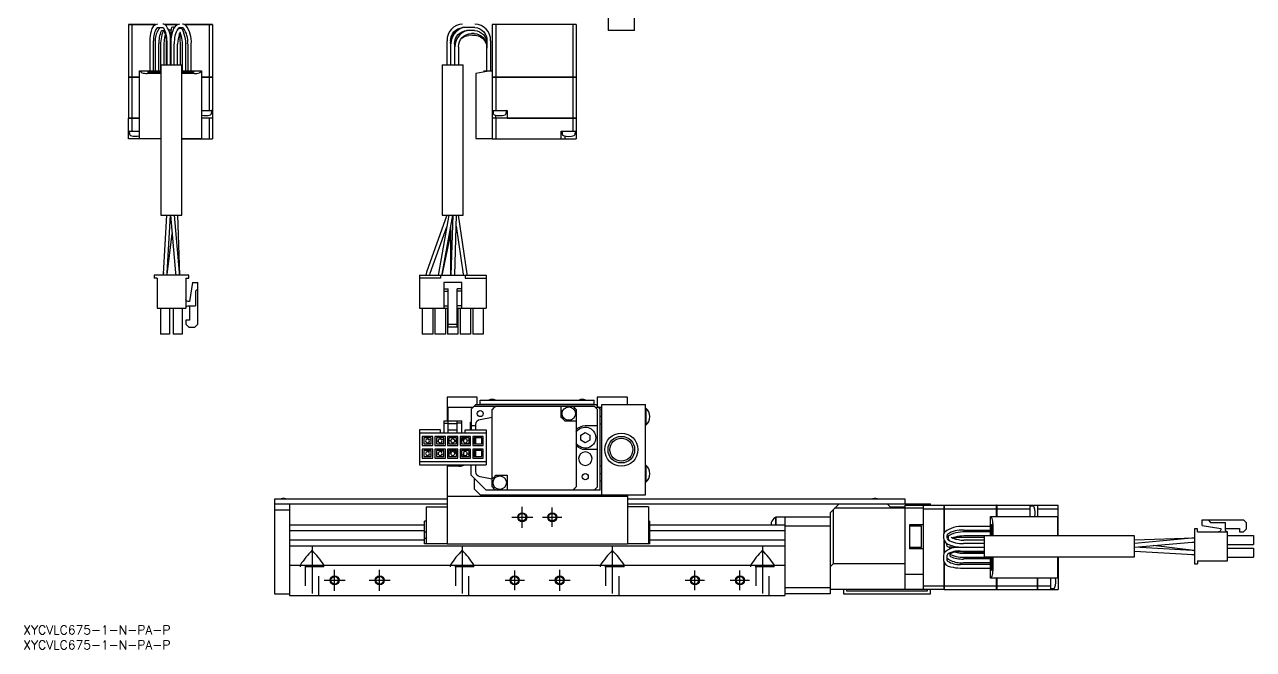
# Model space of a CAD drawing. Extents: x -2 to 835, y -8 to 505.
# Drawn here: x 0.4 to 409.6, y -8 to 200 of the extents above; entities that cross this region are included whole.
import ezdxf

# ---------------------------------------------------------------- set-up
doc = ezdxf.new("R2010")
doc.units = 0
doc.header["$LTSCALE"] = 0.5
doc.linetypes.add('CENTER', pattern=[50.8, 31.75, -6.35, 6.35, -6.35])
doc.linetypes.add('DASHED', pattern=[19.05, 12.7, -6.35])
for name, color, linetype in [('MSM_CENTER', 1, 'CENTER'), ('MSM_CONTINUOUS', 7, 'CONTINUOUS'), ('MSM_DASHED', 4, 'DASHED'), ('MSM_NARROW', 5, 'CONTINUOUS'), ('MSM_PART_NUMBER', 7, 'CONTINUOUS')]:
    doc.layers.add(name, color=color, linetype=linetype)
doc.styles.get("Standard").update_dxf_attribs({"font": 'txt.shx', "height": 3, "bigfont": 'bigfont.shx'})

msp = doc.modelspace()

# ---------------------------------------------------------------- linework, layer by layer
at = {"layer": 'MSM_CENTER'}
for p, q in [((166.12, 32.5), (166.12, 39.5)), ((176.12, 32.77), (176.12, 39.23)), ((162.62, 36), (169.62, 36)), ((172.89, 36), (179.35, 36)), ((96.12, 26.5), (96.12, 8)), ((146.12, 26.5), (146.12, 8)), ((196.12, 26.5), (196.12, 8)), ((246.12, 26.5), (246.12, 8)), ((103.62, 11.5), (103.62, 18.5)), ((118.62, 11.5), (118.62, 18.5)), ((163.62, 11.77), (163.62, 18.23)), ((178.62, 11.5), (178.62, 18.5)), ((223.62, 11.77), (223.62, 18.23)), ((238.62, 11.77), (238.62, 18.23)), ((100.12, 15), (107.12, 15)), ((115.12, 15), (122.12, 15)), ((160.39, 15), (166.85, 15)), ((175.12, 15), (182.12, 15)), ((220.39, 15), (226.85, 15)), ((235.39, 15), (241.85, 15))]:
    msp.add_line(p, q, dxfattribs=at)
at = {"layer": 'MSM_CONTINUOUS'}
for p, q in [((194.7, 203.49), (194.7, 197.99)), ((203.55, 197.99), (203.55, 203.49)), ((35, 200), (44.05, 200)), ((35, 199.99), (35, 182.5)), ((44.03, 199.99), (35, 199.99)), ((36.15, 199.99), (36.15, 182.5)), ((44.65, 198.99), (46.4, 198.99)), ((46.06, 197.99), (46.79, 197.99)), ((47.1, 200), (51.35, 200)), ((51.32, 199.99), (47.12, 199.99)), ((48.64, 198.19), (48.41, 198.14)), ((48.67, 198.19), (48.64, 198.19)), ((49.08, 198.19), (48.67, 198.19)), ((49.13, 198.19), (49.08, 198.19)), ((49.99, 199.16), (49.79, 199.19)), ((50.17, 199.03), (49.99, 199.16)), ((51.92, 198.66), (51.72, 198.59)), ((51.96, 198.67), (51.92, 198.66)), ((51.98, 198.99), (52.95, 198.99)), ((52.17, 197.47), (52.33, 197.53)), ((53.71, 200), (63, 200)), ((63, 199.99), (53.73, 199.99)), ((61.85, 199.99), (61.85, 182.5)), ((63, 199.99), (63, 182.5)), ((150.37, 198.99), (146.27, 198.99)), ((146.28, 198.98), (146.31, 198.99)), ((150.21, 197.99), (147.73, 197.99)), ((149.61, 196.52), (148.22, 196.4)), ((150.06, 196.99), (149.18, 196.99)), ((156.12, 199.99), (156.12, 161.99)), ((184.12, 199.99), (156.12, 199.99)), ((157.28, 199.99), (157.28, 182.5)), ((182.97, 199.99), (182.97, 182.5)), ((184.12, 199.99), (184.12, 182.5)), ((203.55, 197.99), (194.7, 197.99)), ((42.1, 194.59), (42.1, 184.59)), ((43.3, 184.59), (43.3, 194.59)), ((43.9, 193.59), (43.9, 184.59)), ((45.1, 184.59), (45.1, 193.59)), ((45.7, 192.59), (45.7, 184.59)), ((46.9, 186.59), (46.9, 192.59)), ((47.57, 195.65), (47.5, 193.59)), ((47.5, 193.59), (47.5, 186.59)), ((47.75, 194.59), (47.75, 186.59)), ((48.95, 186.59), (48.95, 194.59)), ((49.05, 193.59), (49.05, 186.59)), ((50.25, 186.59), (50.25, 193.59)), ((54.7, 193.59), (54.7, 184.59)), ((55.9, 184.59), (55.9, 193.59)), ((141.07, 186.59), (141.07, 194.59)), ((142.27, 194.59), (142.27, 186.59)), ((142.37, 186.59), (142.37, 193.59)), ((143.72, 194.31), (143.57, 193.09)), ((143.57, 193.59), (143.57, 186.59)), ((143.67, 193.59), (143.73, 194.3)), ((143.67, 186.59), (143.67, 193.59)), ((143.73, 194.33), (143.72, 194.31)), ((143.73, 194.3), (143.73, 194.33)), ((144.87, 192.59), (144.87, 186.59)), ((154.37, 184.59), (154.37, 194.59)), ((154.37, 192.11), (154.37, 192.35)), ((155.57, 194.59), (155.57, 184.59)), ((51.35, 192.01), (51.35, 192.06)), ((51.35, 186.59), (51.35, 192.04)), ((52.3, 186.59), (52.3, 192.14)), ((52.9, 192.11), (52.9, 184.59)), ((54.1, 184.59), (54.1, 192.11)), ((38.7, 162.09), (38.7, 184.59)), ((38.7, 184.59), (45.77, 184.59)), ((39.41, 183.99), (38.81, 184.59)), ((41.4, 184.59), (41.4, 184.21)), ((45.77, 184.21), (41.4, 184.21)), ((45.77, 186.59), (52.77, 186.59)), ((45.77, 186.59), (45.77, 136.59)), ((52.77, 136.59), (52.77, 186.59)), ((52.77, 184.59), (59.3, 184.59)), ((56.6, 184.21), (52.77, 184.21)), ((56.6, 184.59), (56.6, 184.21)), ((59.19, 184.59), (58.59, 183.99)), ((59.3, 184.59), (59.3, 162.09)), ((139.47, 186.59), (146.47, 186.59)), ((139.47, 186.59), (139.47, 136.59)), ((146.47, 136.59), (146.47, 186.59)), ((155.52, 184.59), (150.62, 183.73)), ((153.32, 184.59), (153.32, 184.21)), ((153.32, 184.59), (156.12, 184.59)), ((35, 182.5), (38.7, 182.5)), ((35, 182.49), (35, 168.89)), ((38.7, 182.49), (35, 182.49)), ((35.01, 182.49), (35.01, 182.5)), ((36.15, 182.49), (36.15, 168.89)), ((36.16, 182.49), (36.16, 182.5)), ((45.77, 183.73), (41.18, 183.73)), ((56.82, 183.73), (52.77, 183.73)), ((59.3, 182.5), (63, 182.5)), ((63, 182.49), (59.3, 182.49)), ((61.85, 182.49), (61.85, 182.5)), ((61.85, 182.49), (61.85, 171.39)), ((62.99, 182.49), (62.99, 182.5)), ((63, 182.49), (63, 168.89)), ((150.62, 183.73), (150.62, 162.09)), ((156.12, 182.5), (184.12, 182.5)), ((184.12, 182.49), (156.12, 182.49)), ((156.13, 182.49), (156.13, 182.5)), ((157.27, 182.49), (157.27, 182.5)), ((157.28, 182.49), (157.28, 171.39)), ((182.96, 182.49), (182.96, 182.5)), ((182.97, 182.49), (182.97, 168.89)), ((184.11, 182.49), (184.11, 182.5)), ((184.12, 182.49), (184.12, 168.89)), ((35, 168.89), (38.7, 168.89)), ((38.7, 168.88), (35, 168.88)), ((35, 161.99), (35, 168.88)), ((36.15, 168.88), (36.15, 164.49)), ((59.3, 171.39), (63, 171.39)), ((62.99, 168.89), (59.3, 168.89)), ((63, 168.88), (59.3, 168.88)), ((61.85, 168.88), (61.85, 161.99)), ((62.66, 170.41), (62.73, 171.18)), ((63, 168.88), (63, 161.99)), ((156.12, 171.39), (161.12, 171.39)), ((156.12, 168.89), (156.13, 168.89)), ((184.12, 168.88), (156.12, 168.88)), ((156.39, 171.18), (156.46, 170.41)), ((157.28, 168.88), (157.28, 161.99)), ((157.37, 168.89), (157.37, 169.83)), ((160.78, 170.41), (160.85, 171.18)), ((161.12, 171.39), (161.12, 168.89)), ((161.12, 168.89), (184.12, 168.89)), ((182.97, 168.88), (182.97, 164.49)), ((184.12, 168.88), (184.12, 161.99)), ((35, 164.49), (38.7, 164.49)), ((35.27, 164.29), (35.34, 163.52)), ((179.12, 161.99), (179.12, 164.49)), ((179.12, 164.49), (184.12, 164.49)), ((179.39, 164.29), (179.46, 163.52)), ((183.78, 163.52), (183.85, 164.29)), ((45.77, 161.99), (35, 161.99)), ((38.7, 162.09), (45.77, 162.09)), ((38.75, 162.09), (38.75, 161.99)), ((52.77, 162.09), (59.3, 162.09)), ((52.77, 161.99), (63, 161.99)), ((150.62, 162.09), (156.12, 162.09)), ((156.12, 161.99), (184.12, 161.99)), ((180.37, 161.99), (180.37, 162.94)), ((45.77, 136.59), (52.77, 136.59)), ((47.7, 136.59), (46.57, 117.01)), ((47.9, 117.38), (49, 136.59)), ((49, 136.57), (50.68, 117.37)), ((51.98, 117.48), (50.3, 136.59)), ((52.05, 116.73), (51.4, 136.59)), ((140.98, 136.59), (134.25, 117.63)), ((141.66, 136.59), (138.21, 117.15)), ((139.47, 136.59), (146.47, 136.59)), ((139.49, 116.92), (142.97, 136.52)), ((142.97, 136.59), (142.32, 116.73)), ((143.62, 116.69), (144.27, 136.59)), ((147.76, 117.07), (144.93, 136.59)), ((135.47, 117.2), (140.96, 132.65)), ((142.32, 116.59), (142.32, 132.87)), ((144.15, 132.89), (146.47, 116.91)), ((47.88, 116.82), (49.54, 130.37)), ((139.52, 116.99), (142.32, 130.34)), ((43.5, 116.59), (43.5, 115.59)), ((55.1, 116.59), (43.5, 116.59)), ((44.5, 115.59), (43.5, 115.59)), ((44.5, 115.59), (44.5, 105.59)), ((46.6, 117.45), (46.56, 116.59)), ((46.58, 117.16), (46.56, 116.59)), ((46.57, 117.01), (46.56, 116.59)), ((47.86, 116.59), (47.9, 117.38)), ((50.68, 117.37), (50.73, 116.59)), ((52.03, 116.59), (51.98, 117.48)), ((52.05, 116.59), (52.04, 117.06)), ((52.05, 116.59), (52.05, 116.73)), ((54.1, 115.59), (55.1, 115.59)), ((54.1, 115.59), (54.1, 105.59)), ((55.1, 115.59), (55.1, 116.59)), ((131.87, 116.59), (154.07, 116.59)), ((131.87, 116.59), (131.87, 105.59)), ((138.87, 115.59), (131.87, 115.59)), ((134.25, 117.64), (133.99, 116.59)), ((134.25, 117.63), (133.99, 116.59)), ((135.31, 116.59), (135.48, 117.21)), ((138.21, 117.15), (138.14, 116.59)), ((138.87, 116.59), (138.87, 115.59)), ((139.44, 116.59), (139.49, 116.92)), ((139.45, 116.59), (139.52, 116.99)), ((142.32, 116.73), (142.32, 116.59)), ((143.62, 116.59), (143.62, 116.69)), ((146.47, 116.91), (146.5, 116.59)), ((147.07, 116.59), (147.07, 115.59)), ((147.07, 115.59), (154.07, 115.59)), ((147.81, 116.59), (147.75, 117.1)), ((154.07, 116.59), (154.07, 105.59)), ((56.3, 114.09), (55.3, 107.84)), ((56.3, 114.09), (58.1, 114.09)), ((58.1, 112.09), (57.3, 111.29)), ((57.3, 111.29), (57.3, 106.34)), ((58.1, 100.29), (58.1, 114.09)), ((145.97, 114.09), (139.97, 114.09)), ((139.97, 114.09), (139.97, 105.59)), ((139.97, 112.09), (141.47, 112.09)), ((139.97, 111.29), (141.47, 111.29)), ((141.47, 99.29), (141.47, 112.09)), ((144.47, 99.29), (144.47, 112.09)), ((145.97, 112.09), (144.47, 112.09)), ((145.97, 111.29), (144.47, 111.29)), ((145.97, 105.59), (145.97, 114.09)), ((55.3, 107.84), (54.85, 107.84)), ((44.5, 105.59), (54.1, 105.59)), ((45.7, 105.59), (45.7, 96.99)), ((48.7, 105.59), (48.7, 96.99)), ((49.9, 105.59), (49.9, 96.99)), ((52.9, 105.59), (52.9, 96.99)), ((54.85, 106.34), (57.3, 106.34)), ((55.3, 106.34), (55.3, 101.59)), ((131.87, 105.59), (141.47, 105.59)), ((132.82, 105.59), (132.82, 96.99)), ((136.32, 105.59), (136.32, 96.99)), ((137.02, 105.59), (137.02, 96.99)), ((139.97, 106.34), (141.47, 106.34)), ((140.52, 105.59), (140.52, 96.99)), ((141.22, 105.59), (141.22, 96.99)), ((145.97, 106.34), (144.47, 106.34)), ((144.47, 105.59), (154.07, 105.59)), ((144.72, 105.59), (144.72, 96.99)), ((145.42, 105.59), (145.42, 96.99)), ((148.92, 105.59), (148.92, 96.99)), ((149.62, 105.59), (149.62, 96.99)), ((153.12, 105.59), (153.12, 96.99)), ((55.3, 101.59), (54.1, 101.59)), ((54.1, 101.59), (54.1, 100.29)), ((54.1, 100.29), (55.1, 99.29)), ((55.1, 99.29), (57.1, 99.29)), ((57.1, 99.29), (58.1, 100.29)), ((141.47, 100.29), (144.47, 100.29)), ((144.47, 99.29), (141.47, 99.29)), ((48.7, 96.99), (45.7, 96.99)), ((52.9, 96.99), (49.9, 96.99)), ((136.32, 96.99), (132.82, 96.99)), ((140.52, 96.99), (137.02, 96.99)), ((144.72, 96.99), (141.22, 96.99)), ((148.92, 96.99), (145.42, 96.99)), ((153.12, 96.99), (149.62, 96.99)), ((151.12, 76), (141.12, 76)), ((141.12, 76), (141.12, 68.1)), ((151.12, 73.5), (151.12, 76)), ((152.12, 75), (190.12, 75)), ((152.12, 73.5), (152.12, 75)), ((190.12, 73.5), (190.12, 75)), ((201.12, 76), (191.12, 76)), ((191.12, 76), (191.12, 73)), ((201.12, 73.5), (201.12, 76)), ((141.32, 72.5), (141.32, 68.1)), ((149.62, 72.5), (141.32, 72.5)), ((150.12, 73), (149.12, 72)), ((149.12, 72), (149.12, 65.1)), ((150.62, 73.5), (150.12, 73)), ((150.12, 73), (157.22, 73)), ((150.62, 73.5), (190.62, 73.5)), ((152.12, 73.6), (190.12, 73.6)), ((156.12, 46.15), (156.12, 71.85)), ((157.28, 73), (182.97, 73)), ((179.12, 69.25), (179.12, 73)), ((183.01, 73), (190.12, 73)), ((184.12, 71.85), (184.12, 46.15)), ((191.12, 72), (190.12, 73)), ((192.12, 72), (190.62, 73.5)), ((192.62, 72.5), (190.62, 72.5)), ((191.12, 72), (191.12, 46)), ((192.12, 45), (192.12, 72)), ((192.62, 72), (192.12, 72)), ((192.62, 73.5), (207.12, 73.5)), ((192.62, 43.5), (192.62, 73.5)), ((207.12, 43.5), (207.12, 73.5)), ((207.28, 72.35), (207.12, 72.35)), ((207.28, 72.35), (207.28, 66.65)), ((139.97, 68.1), (139.97, 64.1)), ((139.97, 68.1), (145.97, 68.1)), ((139.97, 67.3), (141.47, 67.3)), ((141.47, 64.1), (141.47, 68.1)), ((144.47, 67.1), (141.47, 67.1)), ((144.47, 64.1), (144.47, 68.1)), ((145.97, 67.3), (144.47, 67.3)), ((145.97, 64.1), (145.97, 68.1)), ((148.92, 65.1), (148.92, 67.7)), ((148.92, 67.7), (149.12, 67.7)), ((149.12, 66.5), (150.62, 66.5)), ((150.62, 65.1), (150.62, 66.82)), ((152.11, 68.59), (156.12, 69.3)), ((184.12, 68), (180.37, 68)), ((187.12, 66.5), (191.12, 66.5)), ((192.62, 69.5), (192.12, 69.5)), ((192.62, 67), (192.12, 67)), ((207.12, 66.65), (207.28, 66.65)), ((138.87, 65.1), (131.87, 65.1)), ((131.87, 65.1), (131.87, 53.5)), ((131.87, 64.1), (154.07, 64.1)), ((136.32, 62.9), (132.82, 62.9)), ((132.82, 62.9), (132.82, 59.9)), ((133.32, 62.4), (133.32, 60.4)), ((135.82, 62.4), (133.32, 62.4)), ((134.73, 62.03), (135.82, 61.76)), ((135.82, 60.4), (135.82, 62.4)), ((136.32, 59.9), (136.32, 62.9)), ((140.52, 62.9), (137.02, 62.9)), ((137.02, 62.9), (137.02, 59.9)), ((137.52, 62.4), (137.52, 60.4)), ((140.02, 62.4), (137.52, 62.4)), ((138.87, 64.1), (138.87, 65.1)), ((138.89, 62.04), (140.02, 61.83)), ((140.02, 60.4), (140.02, 62.4)), ((140.52, 59.9), (140.52, 62.9)), ((144.72, 62.9), (141.22, 62.9)), ((141.22, 62.9), (141.22, 59.9)), ((141.47, 65.1), (144.47, 65.1)), ((144.22, 62.4), (141.72, 62.4)), ((141.72, 62.4), (141.72, 60.4)), ((142.32, 61.41), (141.72, 61.52)), ((144.15, 61.14), (143.44, 61.86)), ((144.22, 60.4), (144.22, 62.4)), ((144.72, 59.9), (144.72, 62.9)), ((148.92, 62.9), (145.42, 62.9)), ((145.42, 62.9), (145.42, 59.9)), ((145.92, 62.4), (145.92, 60.4)), ((148.42, 62.4), (145.92, 62.4)), ((145.92, 62.14), (147.1, 62.4)), ((146.83, 61.96), (145.92, 61.41)), ((145.92, 61.54), (146.18, 61.56)), ((146.1, 62.18), (146.61, 62.4)), ((147.07, 65.1), (154.07, 65.1)), ((147.07, 64.1), (147.07, 65.1)), ((147.75, 61.7), (148.42, 61.75)), ((148.42, 60.4), (148.42, 62.4)), ((148.92, 59.9), (148.92, 62.9)), ((153.12, 62.9), (149.62, 62.9)), ((149.62, 62.9), (149.62, 59.9)), ((150.12, 62.4), (150.12, 60.4)), ((152.62, 62.4), (150.12, 62.4)), ((150.12, 61.89), (150.62, 61.94)), ((150.62, 60.4), (150.62, 62.4)), ((152.62, 60.4), (152.62, 62.4)), ((153.12, 59.9), (153.12, 62.9)), ((154.07, 65.1), (154.07, 53.5)), ((185.62, 63.37), (187.12, 64.23)), ((185.62, 61.63), (185.62, 63.37)), ((187.12, 60.77), (185.62, 61.63)), ((187.12, 64.23), (188.62, 63.37)), ((188.62, 61.63), (187.12, 60.77)), ((188.62, 63.37), (188.62, 61.63)), ((132.82, 59.9), (136.32, 59.9)), ((136.32, 58.7), (132.82, 58.7)), ((132.82, 58.7), (132.82, 55.7)), ((133.32, 60.4), (135.82, 60.4)), ((133.32, 58.2), (133.32, 56.2)), ((135.82, 58.2), (133.32, 58.2)), ((135.82, 60.42), (134.42, 60.77)), ((134.47, 57.84), (135.82, 58.06)), ((135.82, 56.2), (135.82, 58.2)), ((136.32, 55.7), (136.32, 58.7)), ((137.02, 59.9), (140.52, 59.9)), ((137.02, 58.7), (137.02, 55.7)), ((140.52, 58.7), (137.02, 58.7)), ((138.16, 61.19), (137.52, 61.34)), ((137.52, 60.4), (140.02, 60.4)), ((140.02, 58.2), (137.52, 58.2)), ((137.52, 58.2), (137.52, 56.2)), ((138.6, 57.83), (139.96, 58.2)), ((140.02, 60.51), (138.65, 60.76)), ((140.02, 56.2), (140.02, 58.2)), ((140.52, 55.7), (140.52, 58.7)), ((141.22, 59.9), (144.72, 59.9)), ((144.72, 58.7), (141.22, 58.7)), ((141.22, 58.7), (141.22, 55.7)), ((141.72, 60.4), (144.22, 60.4)), ((141.72, 58.2), (141.72, 56.2)), ((144.22, 58.2), (141.72, 58.2)), ((141.72, 57.33), (142.32, 57.5)), ((142.32, 57.2), (142.32, 58.2)), ((142.51, 60.94), (143.05, 60.4)), ((143.62, 58.2), (143.62, 57.2)), ((144.22, 56.2), (144.22, 58.2)), ((144.72, 55.7), (144.72, 58.7)), ((145.42, 59.9), (148.92, 59.9)), ((145.42, 58.7), (145.42, 55.7)), ((148.92, 58.7), (145.42, 58.7)), ((145.92, 60.4), (148.42, 60.4)), ((148.42, 58.2), (145.92, 58.2)), ((145.92, 58.2), (145.92, 56.2)), ((147.41, 57.81), (146.41, 58.2)), ((146.77, 60.4), (147.51, 60.85)), ((148.42, 60.55), (146.79, 60.41)), ((148.23, 58.2), (148.42, 58.17)), ((148.42, 56.2), (148.42, 58.2)), ((148.92, 55.7), (148.92, 58.7)), ((149.62, 59.9), (153.12, 59.9)), ((153.12, 58.7), (149.62, 58.7)), ((149.62, 58.7), (149.62, 55.7)), ((150.62, 60.73), (150.12, 60.69)), ((150.12, 60.4), (152.62, 60.4)), ((150.12, 58.2), (150.12, 56.2)), ((152.62, 58.2), (150.12, 58.2)), ((150.12, 58.2), (150.62, 58.12)), ((150.62, 57.74), (150.12, 57.84)), ((150.24, 60.4), (150.62, 60.41)), ((150.62, 56.2), (150.62, 58.2)), ((152.62, 56.2), (152.62, 58.2)), ((153.12, 55.7), (153.12, 58.7)), ((191.12, 58.5), (187.12, 58.5)), ((154.07, 54.5), (131.87, 54.5)), ((131.87, 53.5), (154.07, 53.5)), ((132.82, 55.7), (136.32, 55.7)), ((133.32, 56.2), (135.82, 56.2)), ((135.82, 56.75), (134.67, 56.56)), ((137.02, 55.7), (140.52, 55.7)), ((137.52, 57.02), (138.13, 57.12)), ((137.52, 56.2), (140.02, 56.2)), ((140.02, 56.87), (138.94, 56.57)), ((141.22, 55.7), (144.72, 55.7)), ((141.72, 56.2), (144.22, 56.2)), ((145.42, 55.7), (148.92, 55.7)), ((145.92, 57), (146.93, 56.6)), ((147.7, 56.2), (145.92, 56.77)), ((145.92, 56.2), (148.42, 56.2)), ((148.42, 56.94), (147.81, 57.06)), ((149.12, 50), (149.12, 53.5)), ((149.62, 55.7), (153.12, 55.7)), ((150.62, 56.52), (150.12, 56.62)), ((150.12, 56.2), (152.62, 56.2)), ((150.62, 51.18), (150.62, 53.5)), ((207.28, 53.35), (207.12, 53.35)), ((207.28, 53.35), (207.28, 47.65)), ((141.12, 53), (141.12, 27)), ((145.02, 53), (141.12, 53)), ((149.12, 50), (154.12, 45)), ((156.12, 48.7), (152.11, 49.41)), ((157.37, 50), (161.12, 50)), ((161.12, 50), (161.12, 45)), ((192.62, 53), (192.12, 53)), ((192.62, 50.5), (192.12, 50.5)), ((150.12, 49), (150.12, 45.5)), ((150.12, 45.5), (152.12, 43.5)), ((190.12, 45), (191.12, 46)), ((190.22, 45.1), (192.12, 45.1)), ((192.62, 48), (192.12, 48)), ((207.12, 47.65), (207.28, 47.65)), ((141.12, 42), (83.62, 42)), ((83.62, 42), (83.62, 40.6)), ((141.12, 43), (201.12, 43)), ((152.12, 43.5), (207.12, 43.5)), ((153.12, 43), (153.12, 43.3)), ((153.12, 43.3), (189.12, 43.3)), ((157.23, 45), (154.12, 45)), ((182.97, 45), (157.28, 45)), ((192.12, 45), (183, 45)), ((189.12, 43.3), (189.12, 43)), ((201.12, 43.5), (201.12, 27)), ((293.62, 42), (201.12, 42)), ((293.62, 40.6), (293.62, 42)), ((83.62, 40.6), (83.72, 40.5)), ((83.62, 40.5), (83.62, 10.5)), ((83.62, 40.5), (141.12, 40.5)), ((83.62, 38.5), (88.62, 38.5)), ((88.62, 40.5), (88.62, 10)), ((134.12, 39.5), (141.12, 39.5)), ((134.12, 39.5), (134.12, 27.1)), ((201.12, 40.5), (302.12, 40.5)), ((208.12, 39.5), (201.12, 39.5)), ((208.12, 39.5), (208.12, 27.1)), ((268.62, 37.5), (271.62, 40.5)), ((268.62, 37.5), (268.62, 10.5)), ((269.62, 38.5), (269.62, 20.5)), ((293.52, 39), (270.12, 39)), ((287.62, 40.5), (288.62, 39.5)), ((288.62, 39.5), (293.62, 39.5)), ((293.52, 40.5), (293.62, 40.6)), ((293.53, 39.01), (293.52, 39)), ((293.52, 39), (293.52, 20.5)), ((293.53, 39.01), (293.53, 39.5)), ((293.53, 39.01), (293.62, 38.97)), ((293.62, 40), (306.61, 40)), ((293.62, 12), (293.62, 40)), ((299.62, 39), (293.62, 39)), ((299.62, 40), (299.62, 12)), ((299.62, 38.85), (306.61, 38.85)), ((302.12, 40), (302.12, 40.5)), ((306.61, 30.71), (306.61, 40)), ((306.62, 40), (324.11, 40)), ((306.62, 40), (306.62, 30.73)), ((306.62, 38.85), (324.11, 38.85)), ((324.11, 36.3), (324.11, 40)), ((324.12, 39.99), (324.11, 39.99)), ((324.12, 38.85), (324.11, 38.85)), ((324.12, 40), (324.12, 36.3)), ((324.12, 40), (337.72, 40)), ((324.12, 38.85), (335.22, 38.85)), ((335.22, 36.3), (335.22, 40)), ((336.21, 39.66), (335.44, 39.73)), ((337.73, 40), (344.62, 40)), ((337.73, 40), (337.73, 36.3)), ((337.73, 38.85), (344.62, 38.85)), ((344.62, 29.77), (344.62, 40)), ((88.62, 33.5), (133.62, 33.5)), ((133.62, 27.1), (133.62, 34.7)), ((134.12, 34.7), (133.62, 34.7)), ((208.12, 34.7), (208.62, 34.7)), ((208.62, 27.1), (208.62, 34.7)), ((208.62, 33.5), (253.62, 33.5)), ((248.97, 34.21), (248.97, 33.5)), ((250.42, 35.86), (250.42, 33.5)), ((250.62, 35.86), (250.42, 35.86)), ((268.62, 36), (250.62, 36)), ((250.62, 36), (250.62, 33.5)), ((253.62, 36), (253.62, 10)), ((268.62, 33), (253.62, 33)), ((295.12, 33.5), (295.12, 25.5)), ((299.62, 33.5), (295.12, 33.5)), ((299.12, 33), (295.12, 33)), ((299.12, 26), (299.12, 33)), ((322.02, 32.9), (313.02, 32.9)), ((322.02, 36.3), (344.52, 36.3)), ((322.02, 29.77), (322.02, 36.3)), ((322.02, 36.19), (322.62, 35.59)), ((322.02, 33.6), (322.41, 33.6)), ((322.41, 33.6), (322.41, 29.77)), ((322.88, 33.82), (322.88, 29.77)), ((344.52, 29.77), (344.52, 36.3)), ((392.52, 33.3), (392.52, 35.1)), ((392.52, 35.1), (406.32, 35.1)), ((392.52, 33.3), (398.77, 32.3)), ((394.52, 35.1), (395.32, 34.3)), ((395.32, 34.3), (400.27, 34.3)), ((400.27, 31.85), (400.27, 34.3)), ((407.32, 34.1), (406.32, 35.1)), ((407.32, 32.1), (407.32, 34.1)), ((88.62, 31.54), (133.62, 31.54)), ((134.12, 31.02), (133.62, 31.02)), ((134.12, 28.97), (133.62, 28.97)), ((208.12, 31.02), (208.62, 31.02)), ((208.12, 28.97), (208.62, 28.97)), ((208.62, 31.54), (253.62, 31.54)), ((306.42, 29.95), (306.42, 29)), ((307.62, 28.98), (307.62, 29.95)), ((307.94, 28.96), (307.96, 28.92)), ((307.96, 28.92), (308.03, 28.72)), ((309.14, 29.17), (309.08, 29.33)), ((313.02, 31.7), (322.02, 31.7)), ((320.02, 29.3), (314.48, 29.3)), ((322.02, 31.1), (314.5, 31.1)), ((314.5, 29.9), (322.02, 29.9)), ((320.02, 22.77), (320.02, 29.77)), ((370.02, 29.77), (320.02, 29.77)), ((370.02, 22.77), (370.02, 29.77)), ((389.88, 29.05), (370.02, 28.4)), ((389.13, 28.98), (370.02, 27.3)), ((390.02, 29.03), (389.13, 28.98)), ((390.02, 29.05), (389.56, 29.04)), ((390.02, 29.05), (389.88, 29.05)), ((390.02, 32.1), (390.02, 20.5)), ((391.02, 32.1), (390.02, 32.1)), ((391.02, 31.1), (391.02, 32.1)), ((391.02, 31.1), (401.02, 31.1)), ((398.77, 32.3), (398.77, 31.85)), ((400.27, 32.3), (405.02, 32.3)), ((401.02, 21.5), (401.02, 31.1)), ((401.02, 29.9), (409.62, 29.9)), ((405.02, 32.3), (405.02, 31.1)), ((405.02, 31.1), (406.32, 31.1)), ((406.32, 31.1), (407.32, 32.1)), ((409.62, 29.9), (409.62, 26.9)), ((88.62, 28.46), (133.62, 28.46)), ((88.62, 26.5), (253.62, 26.5)), ((141.12, 27.1), (133.62, 27.1)), ((201.12, 27), (141.12, 27)), ((208.62, 27.1), (201.12, 27.1)), ((208.62, 28.46), (253.62, 28.46)), ((295.12, 26), (299.12, 26)), ((299.62, 25.5), (295.12, 25.5)), ((306.61, 24.1), (306.61, 28.35)), ((306.62, 28.32), (306.62, 24.12)), ((307.46, 26.99), (307.42, 26.79)), ((307.58, 27.17), (307.46, 26.99)), ((308.42, 26.13), (308.42, 26.08)), ((308.42, 26.08), (308.42, 25.67)), ((308.42, 25.67), (308.42, 25.64)), ((308.42, 25.64), (308.47, 25.41)), ((310.97, 24.57), (313.02, 24.5)), ((320.02, 25.95), (312.02, 25.95)), ((312.02, 24.75), (320.02, 24.75)), ((320.02, 27.25), (313.02, 27.25)), ((313.02, 26.05), (320.02, 26.05)), ((314.6, 28.35), (314.56, 28.35)), ((320.02, 28.35), (314.58, 28.35)), ((389.24, 24.9), (370.02, 26)), ((370.02, 24.7), (389.6, 23.57)), ((370.05, 26), (389.25, 27.68)), ((389.8, 24.88), (376.25, 26.54)), ((390.02, 24.86), (389.24, 24.9)), ((389.25, 27.68), (390.02, 27.73)), ((401.02, 26.9), (409.62, 26.9)), ((401.02, 25.7), (409.62, 25.7)), ((409.62, 25.7), (409.62, 22.7)), ((268.62, 19.5), (269.62, 20.5)), ((293.52, 20.5), (269.62, 20.5)), ((293.52, 20.5), (293.53, 20.49)), ((293.53, 20.49), (293.62, 20.53)), ((293.53, 20.49), (293.53, 12.01)), ((306.42, 23.4), (306.42, 21.65)), ((306.61, 12), (306.61, 21.05)), ((306.62, 21.03), (306.62, 12)), ((307.62, 21.65), (307.62, 23.4)), ((308.62, 23.06), (308.62, 23.79)), ((313.02, 24.5), (320.02, 24.5)), ((322.02, 22.1), (313.02, 22.1)), ((313.02, 20.9), (322.02, 20.9)), ((320.02, 23.9), (314.02, 23.9)), ((314.02, 22.7), (322.02, 22.7)), ((320.02, 22.77), (370.02, 22.77)), ((322.02, 15.7), (322.02, 22.77)), ((322.41, 22.77), (322.41, 18.4)), ((322.88, 22.77), (322.88, 18.18)), ((344.52, 15.7), (344.52, 22.77)), ((344.62, 22.77), (344.62, 12)), ((389.16, 23.6), (390.02, 23.56)), ((389.46, 23.58), (390.02, 23.56)), ((389.6, 23.57), (390.02, 23.56)), ((390.02, 20.5), (391.02, 20.5)), ((391.02, 21.5), (401.02, 21.5)), ((391.02, 21.5), (391.02, 20.5)), ((401.02, 22.7), (409.62, 22.7)), ((88.62, 20), (253.62, 20)), ((92.38, 20), (92.22, 20.13)), ((99.86, 20), (100.02, 20.13)), ((142.38, 20), (142.22, 20.13)), ((149.86, 20), (150.02, 20.13)), ((192.38, 20), (192.22, 20.13)), ((199.86, 20), (200.02, 20.13)), ((242.38, 20), (242.22, 20.13)), ((249.86, 20), (250.02, 20.13)), ((293.62, 17), (299.62, 17)), ((322.02, 20.3), (312.02, 20.3)), ((312.02, 19.1), (322.02, 19.1)), ((322.02, 18.4), (322.41, 18.4)), ((322.62, 16.41), (322.02, 15.81)), ((268.62, 12.5), (253.62, 12.5)), ((299.62, 13.15), (306.61, 13.15)), ((306.62, 13.15), (324.11, 13.15)), ((344.52, 15.7), (322.02, 15.7)), ((324.11, 12), (324.11, 15.7)), ((324.12, 13.16), (324.11, 13.16)), ((324.12, 15.7), (324.12, 12)), ((324.12, 13.15), (337.72, 13.15)), ((337.72, 12), (337.72, 15.7)), ((337.73, 15.7), (337.73, 12)), ((337.73, 13.15), (342.12, 13.15)), ((342.12, 12), (342.12, 15.7)), ((342.33, 12.27), (343.1, 12.34)), ((344.52, 15.75), (344.62, 15.75)), ((83.62, 10.5), (88.62, 10.5)), ((88.62, 10), (253.62, 10)), ((268.62, 10.5), (253.62, 10.5)), ((293.52, 12), (268.62, 12)), ((273.12, 12), (273.12, 10.5)), ((273.12, 10.5), (302.12, 10.5)), ((274.12, 12), (274.12, 11.5)), ((274.12, 11.5), (301.12, 11.5)), ((293.53, 12.01), (293.52, 12)), ((293.62, 12.1), (293.53, 12.01)), ((306.61, 12), (293.62, 12)), ((301.12, 11.5), (301.12, 12)), ((302.12, 10.5), (302.12, 12)), ((306.62, 12), (324.11, 12)), ((324.12, 12.01), (324.11, 12.01)), ((324.12, 12), (337.72, 12)), ((337.73, 12), (344.62, 12))]:
    msp.add_line(p, q, dxfattribs=at)
for centre, radius in [((152.12, 70.5), 1.01), ((181.62, 70.5), 2.23), ((199.12, 58.5), 5.5), ((199.12, 58.5), 4.43), ((199.12, 58.5), 3.82), ((158.62, 47.5), 2.23), ((187.12, 49.5), 1.01), ((166.12, 36), 1.23), ((176.12, 36), 1.23), ((103.62, 15), 1.23), ((118.62, 15), 1.23), ((163.62, 15), 1.23), ((178.62, 15), 1.23), ((223.62, 15), 1.23), ((238.62, 15), 1.23)]:
    msp.add_circle(centre, radius, dxfattribs=at)
at = {"layer": 'MSM_CONTINUOUS', "extrusion": (0, 0, -1)}
for centre, radius in [((-134.57, 61.4), 0.65), ((-138.77, 61.4), 0.65), ((-142.97, 61.4), 0.65), ((-147.17, 61.4), 0.65), ((-134.57, 57.2), 0.65), ((-138.77, 57.2), 0.65), ((-142.97, 57.2), 0.65), ((-147.17, 57.2), 0.65), ((-187.12, 55.5), 2.25)]:
    msp.add_circle(centre, radius, dxfattribs=at)
at = {"layer": 'MSM_CONTINUOUS'}
for centre, radius, start, end in [((53.49, 194.71), 11.39, 164.0263, 180.5737), ((45.13, 197.64), 2.6, 100.5511, 175.471), ((50.14, 195.1), 6.86, 146.8577, 184.2662), ((51.1, 194.53), 7.25, 141.9863, 173.6299), ((44.76, 198.49), 0.517, 101.8582, 134.7596), ((53.8, 194.12), 8.72, 154.6207, 183.4586), ((56.63, 193.43), 10.96, 155.8666, 184.385), ((46.89, 197.07), 1.25, 132.2163, 140.9064), ((46.38, 198.74), 1.45, 59.5973, 89.5942), ((46.32, 198.52), 0.476, 33.7324, 81.3862), ((46.85, 197.76), 0.266, 120.6087, 145.589), ((40.64, 195.07), 7.13, 356.1621, 31.44), ((46.38, 197.46), 0.679, 30.1743, 52.5013), ((33.7, 192.89), 14.15, 6.6571, 20.3054), ((42.57, 195.44), 6.43, 352.4193, 45.037), ((119.03, 194.87), 69.98, 176.9256, 180.5083), ((61.98, 193.79), 12.93, 161.4264, 180.8555), ((49.77, 198.57), 0.622, 88.1145, 174.9417), ((52.44, 197.48), 2.75, 99.2724, 171.0568), ((58.88, 194.18), 8.65, 148.5524, 183.8561), ((52.17, 197.46), 1.21, 111.8456, 139.7784), ((65.1, 192.78), 13.77, 162.1759, 177.1972), ((52.19, 198.13), 0.889, 103.8661, 141.118), ((52.21, 197.73), 0.978, 38.7039, 104.8652), ((52.83, 196.95), 0.846, 141.4689, 176.9127), ((25.44, 192.87), 26.87, 358.4238, 8.8516), ((52.92, 198.47), 1.72, 49.0024, 88.8954), ((52.88, 198.38), 0.622, 48.9031, 83.0608), ((41.4, 193.03), 12.73, 355.8454, 24.6186), ((47.01, 194.34), 7.72, 354.4381, 35.6687), ((47.19, 194.35), 8.74, 355.0197, 38.3235), ((146.47, 194.79), 5.41, 92.1273, 182.0933), ((147.94, 193.67), 5.57, 107.3809, 180.7723), ((149.26, 192.62), 5.59, 105.9654, 180.2921), ((150.16, 194.79), 5.41, 357.9657, 87.8137), ((52.31, 194.46), 8.45, 174.0847, 185.9153), ((65.1, 192.78), 13.77, 182.9984, 182.9996), ((40.96, 188.37), 4.64, 250.4546, 272.713), ((57.06, 188.23), 4.51, 266.9565, 289.8759), ((60.5, 175.69), 6, 258.463, 287.6292), ((62.17, 170.45), 0.5, 287.6292, 355), ((62.53, 171.19), 0.2, 355, 90), ((156.59, 171.19), 0.2, 90, 185), ((156.96, 170.45), 0.5, 185, 252.3708), ((158.62, 175.69), 6, 252.3708, 287.6292), ((160.29, 170.45), 0.5, 287.6292, 355), ((160.65, 171.19), 0.2, 355, 90), ((35.47, 164.3), 0.2, 108.1949, 185), ((179.59, 164.3), 0.2, 108.1949, 185), ((183.65, 164.3), 0.2, 355, 71.8051), ((35.83, 163.56), 0.5, 185, 252.3708), ((37.5, 168.8), 6, 252.3708, 281.537), ((179.96, 163.56), 0.5, 185, 252.3708), ((181.62, 168.8), 6, 252.3708, 287.6292), ((183.29, 163.56), 0.5, 287.6292, 355), ((156.11, 72.2), 3, 89.8556, 111.04), ((156.13, 72.2), 3, 69.0034, 90.1444), ((186.11, 72.2), 3, 89.8556, 111.04), ((186.13, 72.2), 3, 69.0034, 90.1444), ((204.92, 69.5), 3.7, 0, 50.3692), ((204.92, 69.5), 3.7, 309.6308, 0), ((145.02, 58), 5, 270, 295.8857), ((204.92, 50.5), 3.7, 0, 50.3692), ((204.92, 50.5), 3.7, 309.6308, 0), ((86.61, 39.2), 3, 90, 111.04), ((86.63, 39.2), 3, 68.96, 90), ((283.61, 39.2), 3, 89.8556, 111.04), ((283.63, 39.2), 3, 68.96, 90.1444), ((335.42, 39.53), 0.2, 85, 180), ((336.16, 39.17), 0.5, 17.6292, 85), ((330.92, 37.5), 6, 348.463, 17.6292), ((251.99, 33.02), 3.25, 118.9402, 158.4426), ((312.26, 24.19), 8.74, 85.0197, 128.3235), ((318.38, 34.06), 4.51, 356.9565, 19.8759), ((308.14, 29.92), 1.72, 139.0024, 178.8954), ((309.14, 29.44), 2.75, 189.2724, 261.0568), ((308.24, 29.88), 0.622, 138.9031, 173.0608), ((308.48, 29.19), 0.889, 193.8661, 231.118), ((312.27, 24.01), 7.72, 84.4381, 125.6687), ((308.89, 29.21), 0.978, 128.7039, 194.8652), ((309.15, 29.17), 1.21, 201.8456, 229.7784), ((313.58, 18.4), 12.73, 85.8454, 114.6186), ((309.67, 29.83), 0.846, 231.4689, 266.9127), ((313.74, 2.44), 26.87, 88.4238, 98.8516), ((313.84, 42.1), 13.77, 252.1759, 267.1972), ((118.55, 3.04), 31.38, 135.6092, 147.0188), ((73.69, 3.04), 31.38, 32.9812, 44.3908), ((168.55, 3.04), 31.38, 135.6092, 147.0188), ((123.69, 3.04), 31.38, 32.9812, 44.3908), ((218.55, 3.04), 31.38, 135.6092, 147.0188), ((173.69, 3.04), 31.38, 32.9812, 44.3908), ((268.55, 3.04), 31.38, 135.6092, 147.0188), ((223.69, 3.04), 31.38, 32.9812, 44.3908), ((311.17, 19.57), 6.43, 82.4193, 135.037), ((308.04, 26.77), 0.622, 178.1145, 264.9417), ((311.54, 17.64), 7.13, 86.1621, 121.44), ((312.44, 35.88), 8.65, 238.5524, 273.8561), ((311.74, 96.03), 69.98, 266.9256, 270.5083), ((312.83, 38.98), 12.93, 251.4264, 270.8555), ((313.73, 10.7), 14.15, 96.6571, 110.3054), ((313.84, 42.1), 13.77, 272.9984, 272.9996), ((307.87, 23.38), 1.45, 149.5973, 179.5942), ((308.98, 22.13), 2.6, 190.5511, 265.471), ((308.09, 23.32), 0.476, 123.7324, 171.3862), ((312.08, 28.1), 7.25, 231.9863, 263.6299), ((308.13, 21.76), 0.517, 191.8582, 224.7596), ((311.51, 27.14), 6.86, 236.8577, 274.2662), ((309.16, 23.38), 0.679, 120.1743, 142.5013), ((308.85, 23.85), 0.266, 210.6087, 235.589), ((309.54, 23.89), 1.25, 222.2163, 230.9064), ((313.18, 33.63), 10.96, 245.8666, 274.385), ((312.49, 30.8), 8.72, 244.6207, 273.4586), ((312.15, 29.31), 8.45, 264.0847, 275.9153), ((311.91, 30.49), 11.39, 254.0263, 270.5737), ((318.25, 17.96), 4.64, 340.4546, 2.713), ((342.31, 12.47), 0.2, 198.1949, 275), ((343.05, 12.83), 0.5, 275, 342.3708), ((337.81, 14.5), 6, 342.3708, 11.537)]:
    msp.add_arc(centre, radius, start, end, dxfattribs=at)
at = {"layer": 'MSM_CONTINUOUS', "extrusion": (0, 0, -1)}
for centre, radius, start, end in [((-62.69, 193.02), 15.8, 358.4424, 13.4128), ((-39.14, 192.88), 13.78, 160.6907, 183.2092), ((-146.49, 194.78), 4.22, 357.5064, 87.069), ((-147.72, 193.7), 5.45, 1.1091, 66.0046), ((-147.86, 193.71), 4.29, 358.4892, 88.3121), ((-149.23, 192.64), 4.36, 359.4314, 89.3937), ((-149.98, 192.15), 4.39, 85.0821, 180.1308), ((-150.02, 192.64), 4.36, 90.5892, 180.5857), ((-150.09, 193.71), 4.29, 91.642, 181.5567), ((-150.16, 194.78), 4.22, 92.8542, 182.5704), ((-35.56, 194.07), 13.5, 174.8625, 182.0051), ((-76.62, 192.8), 25.29, 358.3223, 1.4809), ((-148.6, 192.04), 4.37, 52.9581, 84.9542), ((-54.85, 108.59), 0.75, 270, 0), ((-54.85, 105.59), 0.75, 0, 90), ((-170.12, 59), 19, 42.5374, 47.4626), ((-170.12, 59), 19, 132.5374, 137.4636), ((-152.42, 66.82), 1.8, 0, 80), ((-193.17, 82.05), 19, 312.3336, 317.6664), ((-187.12, 62.5), 4, 41.4096, 90), ((-187.12, 62.5), 3.5, 31.0027, 328.9973), ((-153.12, 62.5), 3.5, 323.1642, 328.9973), ((-187.12, 62.5), 4, 270, 318.5904), ((-152.42, 51.18), 1.8, 280, 0), ((-170.17, 35.95), 19, 42.3336, 47.6664), ((-170.12, 59), 19, 312.5364, 317.4626), ((-170.12, 59), 19, 222.5364, 227.4636), ((-313.73, 16.14), 13.78, 70.6907, 93.2092), ((-398.02, 31.85), 0.75, 180, 270), ((-401.02, 31.85), 0.75, 270, 0), ((-312.55, 12.56), 13.5, 84.8625, 92.0051), ((-313.82, 53.62), 25.29, 268.3223, 271.4809), ((-390.33, 29.2), 4.35, 274.0193, 276.9792), ((-313.59, 39.69), 15.8, 268.4424, 283.4128)]:
    msp.add_arc(centre, radius, start, end, dxfattribs=at)
at = {"layer": 'MSM_DASHED'}
for p, q in [((92.22, 19.5), (92.22, 20.13)), ((100.02, 19.5), (92.22, 19.5)), ((93.87, 19.5), (93.87, 10)), ((98.37, 10), (98.37, 19.5)), ((100.02, 19.5), (100.02, 20.13)), ((142.22, 19.5), (142.22, 20.13)), ((150.02, 19.5), (142.22, 19.5)), ((143.87, 19.5), (143.87, 10)), ((148.37, 10), (148.37, 19.5)), ((150.02, 19.5), (150.02, 20.13)), ((192.22, 19.5), (192.22, 20.13)), ((200.02, 19.5), (192.22, 19.5)), ((193.87, 19.5), (193.87, 10)), ((198.37, 10), (198.37, 19.5)), ((200.02, 19.5), (200.02, 20.13)), ((242.22, 19.5), (242.22, 20.13)), ((250.02, 19.5), (242.22, 19.5)), ((243.87, 19.5), (243.87, 10)), ((248.37, 10), (248.37, 19.5)), ((250.02, 19.5), (250.02, 20.13))]:
    msp.add_line(p, q, dxfattribs=at)
at = {"layer": 'MSM_NARROW'}
for centre in [(166.12, 36), (176.12, 36), (103.62, 15), (118.62, 15), (163.62, 15), (178.62, 15), (223.62, 15), (238.62, 15)]:
    msp.add_circle(centre, 1.5, dxfattribs=at)

# ---------------------------------------------------------------- texts
at = {"layer": 'MSM_PART_NUMBER'}
for p in [(0, -3), (0, -8)]:
    msp.add_text('XYCVLC675-1-N-PA-P', height=3, dxfattribs=at).set_placement(p)

doc.saveas('drawing.dxf')
